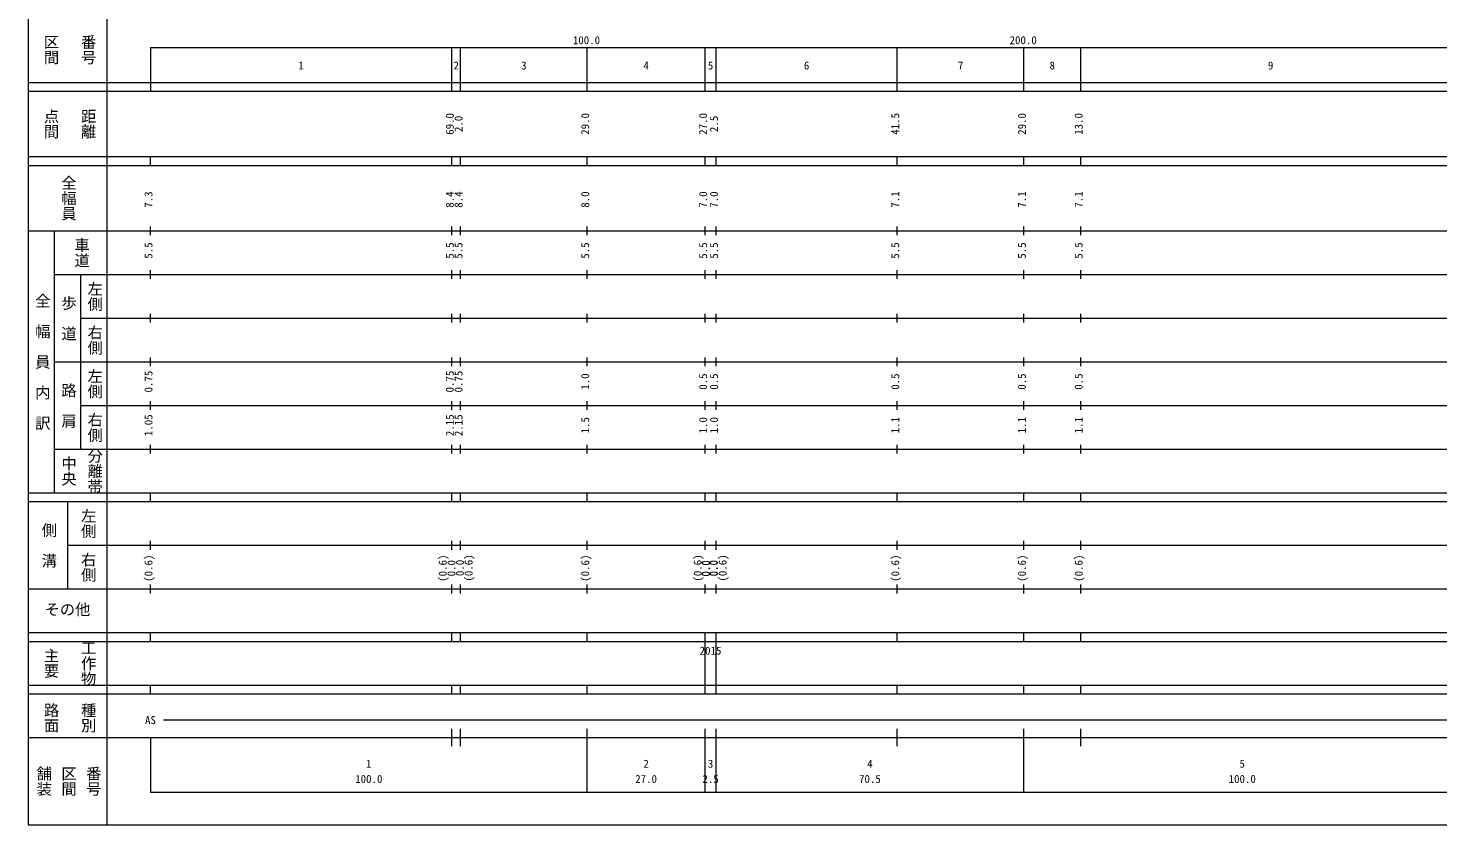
# Model space of a CAD drawing. Units: millimetres on the paper, enlarged 1000 times. Extents: x 40000 to 680000, y 20000 to 380000.
# Drawn here: x 40000 to 362778, y 20000 to 202409 of the extents above; entities that cross this region are included whole.
import ezdxf
from ezdxf.enums import TextEntityAlignment as Align

# ---------------------------------------------------------------- set-up
doc = ezdxf.new("R2010")
doc.units = ezdxf.units.MM
doc.header["$LTSCALE"] = 1000
doc.layers.add('S-BGD-HTXT', color=7, linetype='Continuous', lineweight=13)
doc.layers.add('S-TTL', color=2, linetype='Continuous', lineweight=13)
doc.styles.add('@ＭＳ ゴシック', font='')
doc.styles.add('ＭＳ ゴシック', font='')
doc.styles.get('@ＭＳ ゴシック').set_extended_font_data('@MS Gothic')
doc.styles.get('ＭＳ ゴシック').set_extended_font_data('MS Gothic')

msp = doc.modelspace()

# ---------------------------------------------------------------- linework, layer by layer
at = {"layer": 'S-BGD-HTXT'}
for p, q in [((58000, 370000), (58000, 20000)), ((68000, 198000), (579000, 198000)), ((68000, 198000), (68000, 188000)), ((137000, 188000), (137000, 198000)), ((139000, 188000), (139000, 198000)), ((168000, 188000), (168000, 198000)), ((195000, 188000), (195000, 198000)), ((197500, 188000), (197500, 198000)), ((239000, 188000), (239000, 198000)), ((268000, 188000), (268000, 198000)), ((281000, 188000), (281000, 198000)), ((40000, 190000), (579000, 190000)), ((40000, 188000), (579000, 188000)), ((40000, 173000), (579000, 173000)), ((68000, 171000), (68000, 173000)), ((137000, 171000), (137000, 173000)), ((139000, 171000), (139000, 173000)), ((168000, 171000), (168000, 173000)), ((195000, 171000), (195000, 173000)), ((197500, 171000), (197500, 173000)), ((239000, 171000), (239000, 173000)), ((268000, 171000), (268000, 173000)), ((281000, 171000), (281000, 173000)), ((40000, 171000), (579000, 171000)), ((40000, 156000), (579000, 156000)), ((46000, 96000), (46000, 156000)), ((68000, 155000), (68000, 157000)), ((137000, 155000), (137000, 157000)), ((139000, 155000), (139000, 157000)), ((168000, 155000), (168000, 157000)), ((195000, 155000), (195000, 157000)), ((197500, 155000), (197500, 157000)), ((239000, 155000), (239000, 157000)), ((268000, 155000), (268000, 157000)), ((281000, 155000), (281000, 157000)), ((46000, 146000), (579000, 146000)), ((52000, 146000), (52000, 106000)), ((68000, 145000), (68000, 147000)), ((137000, 145000), (137000, 147000)), ((139000, 145000), (139000, 147000)), ((168000, 145000), (168000, 147000)), ((195000, 145000), (195000, 147000)), ((197500, 145000), (197500, 147000)), ((239000, 145000), (239000, 147000)), ((268000, 145000), (268000, 147000)), ((281000, 145000), (281000, 147000)), ((52000, 136000), (579000, 136000)), ((68000, 135000), (68000, 137000)), ((137000, 135000), (137000, 137000)), ((139000, 135000), (139000, 137000)), ((168000, 135000), (168000, 137000)), ((195000, 135000), (195000, 137000)), ((197500, 135000), (197500, 137000)), ((239000, 135000), (239000, 137000)), ((268000, 135000), (268000, 137000)), ((281000, 135000), (281000, 137000)), ((46000, 126000), (579000, 126000)), ((68000, 125000), (68000, 127000)), ((137000, 125000), (137000, 127000)), ((139000, 125000), (139000, 127000)), ((168000, 125000), (168000, 127000)), ((195000, 125000), (195000, 127000)), ((197500, 125000), (197500, 127000)), ((239000, 125000), (239000, 127000)), ((268000, 125000), (268000, 127000)), ((281000, 125000), (281000, 127000)), ((68000, 115000), (68000, 117000)), ((137000, 115000), (137000, 117000)), ((139000, 115000), (139000, 117000)), ((168000, 115000), (168000, 117000)), ((195000, 115000), (195000, 117000)), ((197500, 115000), (197500, 117000)), ((239000, 115000), (239000, 117000)), ((268000, 115000), (268000, 117000)), ((281000, 115000), (281000, 117000)), ((52000, 116000), (579000, 116000)), ((68000, 105000), (68000, 107000)), ((137000, 105000), (137000, 107000)), ((139000, 105000), (139000, 107000)), ((168000, 105000), (168000, 107000)), ((195000, 105000), (195000, 107000)), ((197500, 105000), (197500, 107000)), ((239000, 105000), (239000, 107000)), ((268000, 105000), (268000, 107000)), ((281000, 105000), (281000, 107000)), ((46000, 106000), (579000, 106000)), ((40000, 96000), (579000, 96000)), ((40000, 94000), (579000, 94000)), ((49000, 94000), (49000, 74000)), ((68000, 94000), (68000, 96000)), ((137000, 94000), (137000, 96000)), ((139000, 94000), (139000, 96000)), ((168000, 94000), (168000, 96000)), ((195000, 94000), (195000, 96000)), ((197500, 94000), (197500, 96000)), ((239000, 94000), (239000, 96000)), ((268000, 94000), (268000, 96000)), ((281000, 94000), (281000, 96000)), ((49000, 84000), (579000, 84000)), ((68000, 83000), (68000, 85000)), ((137000, 83000), (137000, 85000)), ((139000, 83000), (139000, 85000)), ((168000, 83000), (168000, 85000)), ((195000, 83000), (195000, 85000)), ((197500, 83000), (197500, 85000)), ((239000, 83000), (239000, 85000)), ((268000, 83000), (268000, 85000)), ((281000, 83000), (281000, 85000)), ((68000, 73000), (68000, 75000)), ((137000, 73000), (137000, 75000)), ((139000, 73000), (139000, 75000)), ((168000, 73000), (168000, 75000)), ((195000, 73000), (195000, 75000)), ((197500, 73000), (197500, 75000)), ((239000, 73000), (239000, 75000)), ((268000, 73000), (268000, 75000)), ((281000, 73000), (281000, 75000)), ((40000, 74000), (579000, 74000)), ((40000, 64000), (579000, 64000)), ((40000, 62000), (579000, 62000)), ((68000, 62000), (68000, 64000)), ((137000, 62000), (137000, 64000)), ((139000, 62000), (139000, 64000)), ((168000, 62000), (168000, 64000)), ((195000, 62000), (195000, 64000)), ((195000, 52000), (195000, 62000)), ((197500, 62000), (197500, 64000)), ((197500, 52000), (197500, 62000)), ((239000, 62000), (239000, 64000)), ((268000, 62000), (268000, 64000)), ((281000, 62000), (281000, 64000)), ((40000, 52000), (579000, 52000)), ((68000, 50000), (68000, 52000)), ((137000, 50000), (137000, 52000)), ((139000, 50000), (139000, 52000)), ((168000, 50000), (168000, 52000)), ((195000, 50000), (195000, 52000)), ((197500, 50000), (197500, 52000)), ((239000, 50000), (239000, 52000)), ((268000, 50000), (268000, 52000)), ((281000, 50000), (281000, 52000)), ((40000, 50000), (579000, 50000)), ((71000, 44000), (565000, 44000)), ((137000, 38000), (137000, 42000)), ((139000, 38000), (139000, 42000)), ((168000, 27500), (168000, 42000)), ((195000, 27500), (195000, 42000)), ((197500, 27500), (197500, 42000)), ((239000, 38000), (239000, 42000)), ((268000, 27500), (268000, 42000)), ((281000, 38000), (281000, 42000)), ((40000, 40000), (579000, 40000)), ((68000, 40000), (68000, 27500)), ((68000, 27500), (579000, 27500))]:
    msp.add_line(p, q, dxfattribs=at)
at = {"layer": 'S-TTL'}
for p, q in [((40000, 380000), (40000, 20000)), ((40000, 20000), (680000, 20000))]:
    msp.add_line(p, q, dxfattribs=at)

# ---------------------------------------------------------------- texts
at = {"layer": 'S-BGD-HTXT'}
for s, height, rotation, style, p in [('区間', 2566, 270, '@ＭＳ ゴシック', (43250, 201000)), ('番号', 2566, 270, '@ＭＳ ゴシック', (51750, 201000)), ('点間', 2566, 270, '@ＭＳ ゴシック', (43250, 184000)), ('距離', 2566, 270, '@ＭＳ ゴシック', (51750, 184000)), ('69.0', 1833, 90, 'ＭＳ ゴシック', (138000, 178000)), ('2.0', 1833, 90, 'ＭＳ ゴシック', (140000, 178625)), ('29.0', 1833, 90, 'ＭＳ ゴシック', (169000, 178000)), ('27.0', 1833, 90, 'ＭＳ ゴシック', (196000, 178000)), ('2.5', 1833, 90, 'ＭＳ ゴシック', (198500, 178625)), ('41.5', 1833, 90, 'ＭＳ ゴシック', (240000, 178000)), ('29.0', 1833, 90, 'ＭＳ ゴシック', (269000, 178000)), ('13.0', 1833, 90, 'ＭＳ ゴシック', (282000, 178000)), ('全幅員', 2566, 270, '@ＭＳ ゴシック', (47250, 168750)), ('7.3', 1833, 90, 'ＭＳ ゴシック', (69000, 161299)), ('8.4', 1833, 90, 'ＭＳ ゴシック', (138000, 161299)), ('8.4', 1833, 90, 'ＭＳ ゴシック', (140000, 161299)), ('8.0', 1833, 90, 'ＭＳ ゴシック', (169000, 161299)), ('7.0', 1833, 90, 'ＭＳ ゴシック', (196000, 161299)), ('7.0', 1833, 90, 'ＭＳ ゴシック', (198500, 161299)), ('7.1', 1833, 90, 'ＭＳ ゴシック', (240000, 161299)), ('7.1', 1833, 90, 'ＭＳ ゴシック', (269000, 161299)), ('7.1', 1833, 90, 'ＭＳ ゴシック', (282000, 161299)), ('車道', 2566, 270, '@ＭＳ ゴシック', (50250, 154500)), ('5.5', 1833, 90, 'ＭＳ ゴシック', (69000, 149625)), ('5.5', 1833, 90, 'ＭＳ ゴシック', (138000, 149625)), ('5.5', 1833, 90, 'ＭＳ ゴシック', (140000, 149625)), ('5.5', 1833, 90, 'ＭＳ ゴシック', (169000, 149625)), ('5.5', 1833, 90, 'ＭＳ ゴシック', (196000, 149625)), ('5.5', 1833, 90, 'ＭＳ ゴシック', (198500, 149625)), ('5.5', 1833, 90, 'ＭＳ ゴシック', (240000, 149625)), ('5.5', 1833, 90, 'ＭＳ ゴシック', (269000, 149625)), ('5.5', 1833, 90, 'ＭＳ ゴシック', (282000, 149625)), ('左側', 2566, 270, '@ＭＳ ゴシック', (53250, 144500)), ('全\u3000幅\u3000員\u3000内\u3000訳', 2566, 270, '@ＭＳ ゴシック', (41250, 141750)), ('歩\u3000道', 2566, 270, '@ＭＳ ゴシック', (47250, 141250)), ('右側', 2566, 270, '@ＭＳ ゴシック', (53250, 134500)), ('左側', 2566, 270, '@ＭＳ ゴシック', (53250, 124500)), ('0.75', 1833, 90, 'ＭＳ ゴシック', (69000, 119000)), ('0.75', 1833, 90, 'ＭＳ ゴシック', (138000, 119000)), ('0.75', 1833, 90, 'ＭＳ ゴシック', (140000, 119000)), ('1.0', 1833, 90, 'ＭＳ ゴシック', (169000, 119625)), ('0.5', 1833, 90, 'ＭＳ ゴシック', (196000, 119625)), ('0.5', 1833, 90, 'ＭＳ ゴシック', (198500, 119625)), ('0.5', 1833, 90, 'ＭＳ ゴシック', (240000, 119625)), ('0.5', 1833, 90, 'ＭＳ ゴシック', (269000, 119625)), ('0.5', 1833, 90, 'ＭＳ ゴシック', (282000, 119625)), ('路\u3000肩', 2566, 270, '@ＭＳ ゴシック', (47250, 121250)), ('右側', 2566, 270, '@ＭＳ ゴシック', (53250, 114500)), ('1.05', 1833, 90, 'ＭＳ ゴシック', (69000, 109000)), ('2.15', 1833, 90, 'ＭＳ ゴシック', (138000, 109000)), ('2.15', 1833, 90, 'ＭＳ ゴシック', (140000, 109000)), ('1.5', 1833, 90, 'ＭＳ ゴシック', (169000, 109625)), ('1.0', 1833, 90, 'ＭＳ ゴシック', (196000, 109625)), ('1.0', 1833, 90, 'ＭＳ ゴシック', (198500, 109625)), ('1.1', 1833, 90, 'ＭＳ ゴシック', (240000, 109625)), ('1.1', 1833, 90, 'ＭＳ ゴシック', (269000, 109625)), ('1.1', 1833, 90, 'ＭＳ ゴシック', (282000, 109625)), ('中央', 2566, 270, '@ＭＳ ゴシック', (47250, 104500)), ('分離帯', 2566, 270, '@ＭＳ ゴシック', (53250, 106250)), ('左側', 2566, 270, '@ＭＳ ゴシック', (51750, 92500)), ('側\u3000溝', 2566, 270, '@ＭＳ ゴシック', (42750, 89250)), ('右側', 2566, 270, '@ＭＳ ゴシック', (51750, 82500)), ('(0.6)', 1833, 90, 'ＭＳ ゴシック', (69000, 75639)), ('(0.6)', 1833, 90, 'ＭＳ ゴシック', (136378, 75639)), ('(0.6)', 1833, 90, 'ＭＳ ゴシック', (142302, 75699)), ('(0.6)', 1833, 90, 'ＭＳ ゴシック', (169000, 75639)), ('(0.6)', 1833, 90, 'ＭＳ ゴシック', (194751, 75689)), ('(0.6)', 1833, 90, 'ＭＳ ゴシック', (200467, 75689)), ('(0.6)', 1833, 90, 'ＭＳ ゴシック', (240000, 75639)), ('(0.6)', 1833, 90, 'ＭＳ ゴシック', (269000, 75639)), ('(0.6)', 1833, 90, 'ＭＳ ゴシック', (282000, 75639)), ('0.0', 1833, 90, 'ＭＳ ゴシック', (138378, 76889)), ('0.0', 1833, 90, 'ＭＳ ゴシック', (140302, 76949)), ('0.0', 1833, 90, 'ＭＳ ゴシック', (196574, 76839)), ('0.0', 1833, 90, 'ＭＳ ゴシック', (196704, 76839)), ('0.0', 1833, 90, 'ＭＳ ゴシック', (198365, 76889)), ('0.0', 1833, 90, 'ＭＳ ゴシック', (198495, 76889)), ('工作物', 2566, 270, '@ＭＳ ゴシック', (51750, 62250)), ('主要', 2566, 270, '@ＭＳ ゴシック', (43250, 60500)), ('路面', 2566, 270, '@ＭＳ ゴシック', (43250, 48000)), ('種別', 2566, 270, '@ＭＳ ゴシック', (51750, 48000)), ('舗装', 2566, 270, '@ＭＳ ゴシック', (41583, 33500)), ('区間', 2566, 270, '@ＭＳ ゴシック', (47250, 33500)), ('番号', 2566, 270, '@ＭＳ ゴシック', (52917, 33500))]:
    msp.add_text(s, height=height, rotation=rotation, dxfattribs=dict(at, style=style)).set_placement(p, align=Align.BOTTOM_LEFT)
at = {"layer": 'S-BGD-HTXT', "style": 'ＭＳ ゴシック'}
for s, height, p in [('100.0', 1833, (164719, 198195)), ('200.0', 1833, (264719, 198195)), ('1', 1833, (101875, 192405)), ('2', 1833, (137375, 192405)), ('3', 1833, (152875, 192405)), ('4', 1833, (180875, 192405)), ('5', 1833, (195625, 192405)), ('6', 1833, (217625, 192405)), ('7', 1833, (252875, 192405)), ('8', 1833, (273875, 192405)), ('9', 1833, (323875, 192405)), ('その他', 2566, (43750, 67250)), ('2015', 1833, (193750, 58405)), ('AS', 1833, (66750, 42500)), ('1', 1833, (117375, 32523)), ('2', 1833, (180875, 32523)), ('3', 1833, (195625, 32523)), ('4', 1833, (232125, 32523)), ('5', 1833, (317375, 32523)), ('100.0', 1833, (114875, 29033)), ('27.0', 1833, (179000, 29033)), ('2.5', 1833, (194375, 29033)), ('70.5', 1833, (230250, 29033)), ('100.0', 1833, (314875, 29033))]:
    msp.add_text(s, height=height, dxfattribs=at).set_placement(p, align=Align.BOTTOM_LEFT)

doc.saveas('drawing.dxf')
